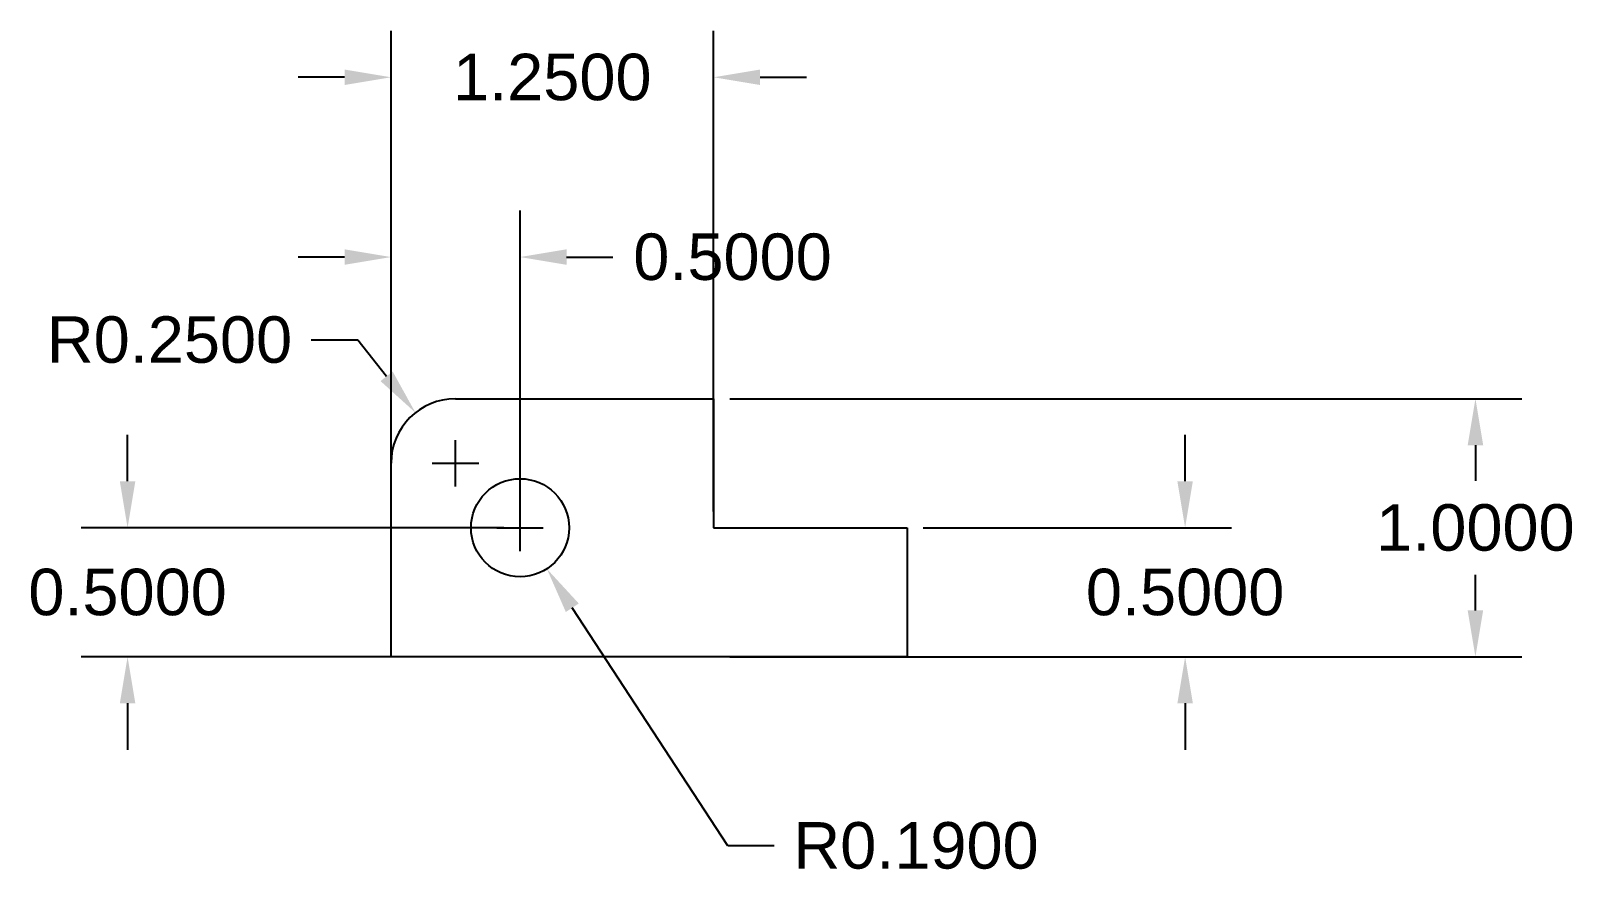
# Model space of a CAD drawing. Header units: inches. Extents: x 19 to 76.4, y 21.7 to 42.
# Drawn here: x 70.44 to 76.41, y 27.47 to 30.74 of the extents above.
import ezdxf

# ---------------------------------------------------------------- set-up
doc = ezdxf.new("R2010")
doc.units = ezdxf.units.IN
doc.header["$MEASUREMENT"] = 0
doc.styles.get("Standard").update_dxf_attribs({"font": 'arial.ttf'})
doc.dimstyles.get("Standard").update_dxf_attribs({"dimtxt": 0.18, "dimasz": 0.18, "dimexe": 0.18, "dimexo": 0.0625, "dimgap": 0.09, "dimtad": 0, "dimtih": 1, "dimtoh": 1, "dimdec": 4, "dimzin": 0, "dimdsep": 46, "dimtxsty": 'Standard', "dimcen": 0.09, "dimadec": 0, "dimazin": 0, "dimtfac": 1, "dimtdec": 4, "dimtofl": 0, "dimtmove": 0, "dimatfit": 3, "dimfxl": 1, "dimtolj": 1, "dimtzin": 0, "dimarcsym": 0})

# ---------------------------------------------------------------- blocks, each defined once
blk = doc.blocks.new('*D18')
at = {"color": 0, "lineweight": -2, "transparency": 16777216}
for p, q in [((71.5244, 29.5463), (71.7044, 29.5463)), ((71.7044, 29.5463), (71.8162, 29.4052)), ((72.0833, 28.9783), (72.0833, 29.1583)), ((71.9933, 29.0683), (72.1733, 29.0683))]:
    blk.add_line(p, q, dxfattribs=at)
at = {"color": 0, "transparency": 16777216}
blk.add_solid([(71.8397, 29.4238), (71.7927, 29.3866), (71.928, 29.2642)], dxfattribs=at)
at = {"layer": 'Defpoints', "color": 0, "transparency": 16777216}
for p in [(71.928, 29.2642), (72.0833, 29.0683)]:
    blk.add_point(p, dxfattribs=at)
at = {"color": 0, "transparency": 16777216, "insert": (70.9749, 29.5463), "char_height": 0.18, "attachment_point": 5}
blk.add_mtext('\\A1;R0.2500', dxfattribs=at)
blk = doc.blocks.new('*D19')
at = {"color": 0, "lineweight": -2, "transparency": 16777216}
for p, q in [((72.3333, 28.7283), (72.3333, 28.9083)), ((72.2433, 28.8183), (72.4233, 28.8183)), ((73.1381, 27.5865), (72.5357, 28.5085)), ((73.3181, 27.5865), (73.1381, 27.5865))]:
    blk.add_line(p, q, dxfattribs=at)
at = {"color": 0, "transparency": 16777216}
blk.add_solid([(72.5608, 28.5249), (72.5106, 28.4921), (72.4372, 28.6592)], dxfattribs=at)
at = {"layer": 'Defpoints', "color": 0, "transparency": 16777216}
for p in [(72.3333, 28.8183), (72.4372, 28.6592)]:
    blk.add_point(p, dxfattribs=at)
at = {"color": 0, "transparency": 16777216, "insert": (73.8676, 27.5865), "char_height": 0.18, "attachment_point": 5}
blk.add_mtext('\\A1;R0.1900', dxfattribs=at)
blk = doc.blocks.new('*D20')
at = {"color": 0, "lineweight": -2, "transparency": 16777216}
for p, q in [((73.1458, 29.3183), (76.2152, 29.3183)), ((76.0352, 29.1383), (76.0352, 29.0002)), ((76.0352, 28.4983), (76.0352, 28.6364)), ((73.1458, 28.3183), (76.2152, 28.3183))]:
    blk.add_line(p, q, dxfattribs=at)
at = {"color": 0, "transparency": 16777216}
for points in [[(76.0052, 29.1383), (76.0652, 29.1383), (76.0352, 29.3183)], [(76.0052, 28.4983), (76.0652, 28.4983), (76.0352, 28.3183)]]:
    blk.add_solid(points, dxfattribs=at)
at = {"layer": 'Defpoints', "color": 0, "transparency": 16777216}
for p in [(73.0833, 29.3183), (73.0833, 28.3183), (76.0352, 28.3183)]:
    blk.add_point(p, dxfattribs=at)
at = {"color": 0, "transparency": 16777216, "insert": (76.0352, 28.8183), "char_height": 0.18, "attachment_point": 5}
blk.add_mtext('\\A1;1.0000', dxfattribs=at)
blk = doc.blocks.new('*D21')
at = {"color": 0, "lineweight": -2, "transparency": 16777216}
for p, q in [((74.9103, 28.9983), (74.9103, 29.1783)), ((73.8958, 28.8183), (75.0903, 28.8183)), ((73.8958, 28.3183), (75.0903, 28.3183)), ((74.9103, 28.1383), (74.9103, 27.9583))]:
    blk.add_line(p, q, dxfattribs=at)
at = {"color": 0, "transparency": 16777216}
for points in [[(74.8803, 28.9983), (74.9403, 28.9983), (74.9103, 28.8183)], [(74.8803, 28.1383), (74.9403, 28.1383), (74.9103, 28.3183)]]:
    blk.add_solid(points, dxfattribs=at)
at = {"layer": 'Defpoints', "color": 0, "transparency": 16777216}
for p in [(73.8333, 28.8183), (73.8333, 28.3183), (74.9103, 28.3183)]:
    blk.add_point(p, dxfattribs=at)
at = {"color": 0, "transparency": 16777216, "insert": (74.9103, 28.5683), "char_height": 0.18, "attachment_point": 5}
blk.add_mtext('\\A1;0.5000', dxfattribs=at)
blk = doc.blocks.new('*D22')
at = {"color": 0, "lineweight": -2, "transparency": 16777216}
for p, q in [((71.8333, 28.8808), (71.8333, 30.7437)), ((73.0833, 28.8808), (73.0833, 30.7437)), ((71.6533, 30.5637), (71.4733, 30.5637)), ((73.2633, 30.5637), (73.4433, 30.5637))]:
    blk.add_line(p, q, dxfattribs=at)
at = {"color": 0, "transparency": 16777216}
for points in [[(71.6533, 30.5937), (71.6533, 30.5337), (71.8333, 30.5637)], [(73.2633, 30.5937), (73.2633, 30.5337), (73.0833, 30.5637)]]:
    blk.add_solid(points, dxfattribs=at)
at = {"layer": 'Defpoints', "color": 0, "transparency": 16777216}
for p in [(71.8333, 30.5637), (71.8333, 28.8183), (73.0833, 28.8183)]:
    blk.add_point(p, dxfattribs=at)
at = {"color": 0, "transparency": 16777216, "insert": (72.4583, 30.5637), "char_height": 0.18, "attachment_point": 5}
blk.add_mtext('\\A1;1.2500', dxfattribs=at)
blk = doc.blocks.new('*D23')
at = {"color": 0, "lineweight": -2, "transparency": 16777216}
for p, q in [((70.8125, 28.9983), (70.8125, 29.1783)), ((72.2708, 28.8183), (70.6325, 28.8183)), ((72.2708, 28.3183), (70.6325, 28.3183)), ((70.8125, 28.1383), (70.8125, 27.9583))]:
    blk.add_line(p, q, dxfattribs=at)
at = {"color": 0, "transparency": 16777216}
for points in [[(70.7825, 28.9983), (70.8425, 28.9983), (70.8125, 28.8183)], [(70.7825, 28.1383), (70.8425, 28.1383), (70.8125, 28.3183)]]:
    blk.add_solid(points, dxfattribs=at)
at = {"layer": 'Defpoints', "color": 0, "transparency": 16777216}
for p in [(72.3333, 28.8183), (70.8125, 28.3183), (72.3333, 28.3183)]:
    blk.add_point(p, dxfattribs=at)
at = {"color": 0, "transparency": 16777216, "insert": (70.8125, 28.5683), "char_height": 0.18, "attachment_point": 5}
blk.add_mtext('\\A1;0.5000', dxfattribs=at)
blk = doc.blocks.new('*D24')
at = {"color": 0, "lineweight": -2, "transparency": 16777216}
for p, q in [((71.8333, 28.8808), (71.8333, 30.0472)), ((72.3333, 28.8808), (72.3333, 30.0472)), ((71.6533, 29.8672), (71.4733, 29.8672)), ((72.5133, 29.8672), (72.6933, 29.8672))]:
    blk.add_line(p, q, dxfattribs=at)
at = {"color": 0, "transparency": 16777216}
for points in [[(71.6533, 29.8972), (71.6533, 29.8372), (71.8333, 29.8672)], [(72.5133, 29.8972), (72.5133, 29.8372), (72.3333, 29.8672)]]:
    blk.add_solid(points, dxfattribs=at)
at = {"layer": 'Defpoints', "color": 0, "transparency": 16777216}
for p in [(72.3333, 29.8672), (71.8333, 28.8183), (72.3333, 28.8183)]:
    blk.add_point(p, dxfattribs=at)
at = {"color": 0, "transparency": 16777216, "insert": (73.1566, 29.8672), "char_height": 0.18, "attachment_point": 5}
blk.add_mtext('\\A1;0.5000', dxfattribs=at)

msp = doc.modelspace()

# ---------------------------------------------------------------- linework, layer by layer
for p, q in [((72.08331, 29.31825), (73.08331, 29.31825)), ((72.83331, 29.31825), (72.83331, 29.31825)), ((73.08331, 29.31825), (73.08331, 28.81825)), ((71.83331, 28.31825), (71.83331, 29.06825)), ((73.08331, 28.81825), (73.83331, 28.81825)), ((73.83331, 28.81825), (73.83331, 28.31825)), ((73.83331, 28.31825), (71.83331, 28.31825))]:
    msp.add_line(p, q)
msp.add_circle((72.33331, 28.81825), 0.19)
msp.add_arc((72.08331, 29.06825), 0.25, 90, 180)

# ---------------------------------------------------------------- dimensions: what is measured, and where the dimension line sits
for base, p1, p2, picture, middle in [((71.83331, 30.56371), (73.08331, 28.81825), (71.83331, 28.81825), '*D22', (72.45831, 30.56371)), ((72.33331, 29.86717), (71.83331, 28.81825), (72.33331, 28.81825), '*D24', (73.15664, 29.86717))]:
    dim = msp.add_linear_dim(base=base, p1=p1, p2=p2, dimstyle='Standard')
    dim.commit()
    dim.dimension.update_dxf_attribs({"geometry": picture, "text_midpoint": middle})
dim = msp.add_radius_dim(center=(72.08331, 29.06825), mpoint=(71.928, 29.26416), dimstyle='Standard')
dim.commit()
dim.dimension.update_dxf_attribs({"geometry": '*D18', "text_midpoint": (70.9749, 29.54626)})
for base, p1, p2, picture, middle in [((76.0352, 28.31825), (73.08331, 29.31825), (73.08331, 28.31825), '*D20', (76.0352, 28.81825)), ((70.81249, 28.31825), (72.33331, 28.81825), (72.33331, 28.31825), '*D23', (70.81249, 28.56825)), ((74.9103, 28.31825), (73.83331, 28.81825), (73.83331, 28.31825), '*D21', (74.9103, 28.56825))]:
    dim = msp.add_linear_dim(base=base, p1=p1, p2=p2, angle=90, dimstyle='Standard')
    dim.commit()
    dim.dimension.update_dxf_attribs({"geometry": picture, "text_midpoint": middle})
dim = msp.add_radius_dim(center=(72.33331, 28.81825), mpoint=(72.43724, 28.6592), dimstyle='Standard')
dim.commit()
dim.dimension.update_dxf_attribs({"geometry": '*D19', "text_midpoint": (73.86759, 27.58654), "dimtype": 164})

doc.saveas('drawing.dxf')
